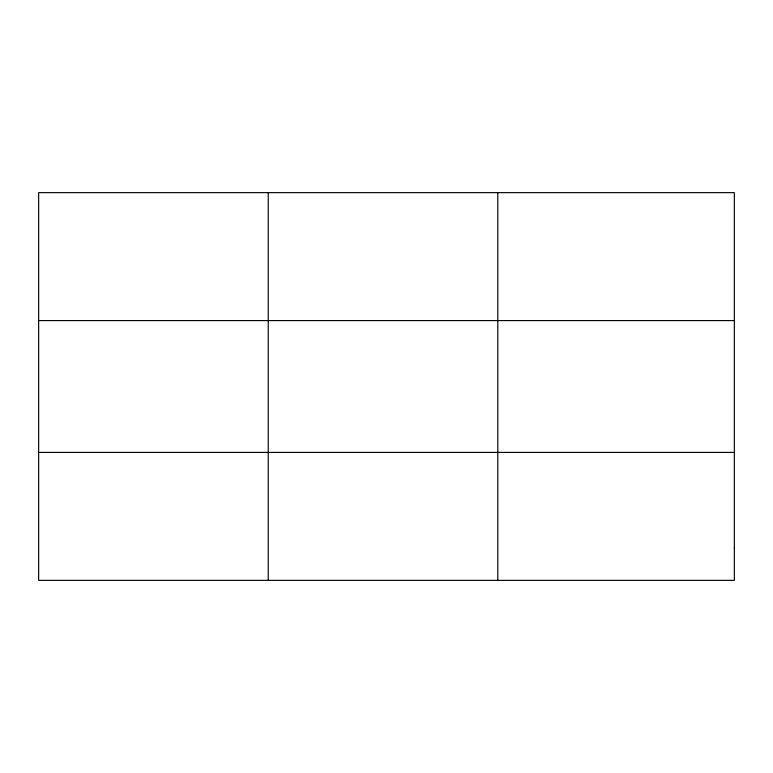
<?xml version="1.0" encoding="UTF-8"?>
<svg xmlns="http://www.w3.org/2000/svg" width="773" height="773" viewBox="0 0 773 773"><rect width="100%" height="100%" fill="white"/><g stroke="black" fill="none" stroke-linecap="round" stroke-linejoin="round"><path stroke-width="1.16" d="M268.231 192.641L268.231 580.359M497.812 192.641L497.812 580.359M38.65 320.582L734.35 320.582M38.65 452.418L734.35 452.418M734.35 548.376L734.35 580.359L38.65 580.359L38.65 192.641L734.35 192.641L734.35 548.376"/></g></svg>
